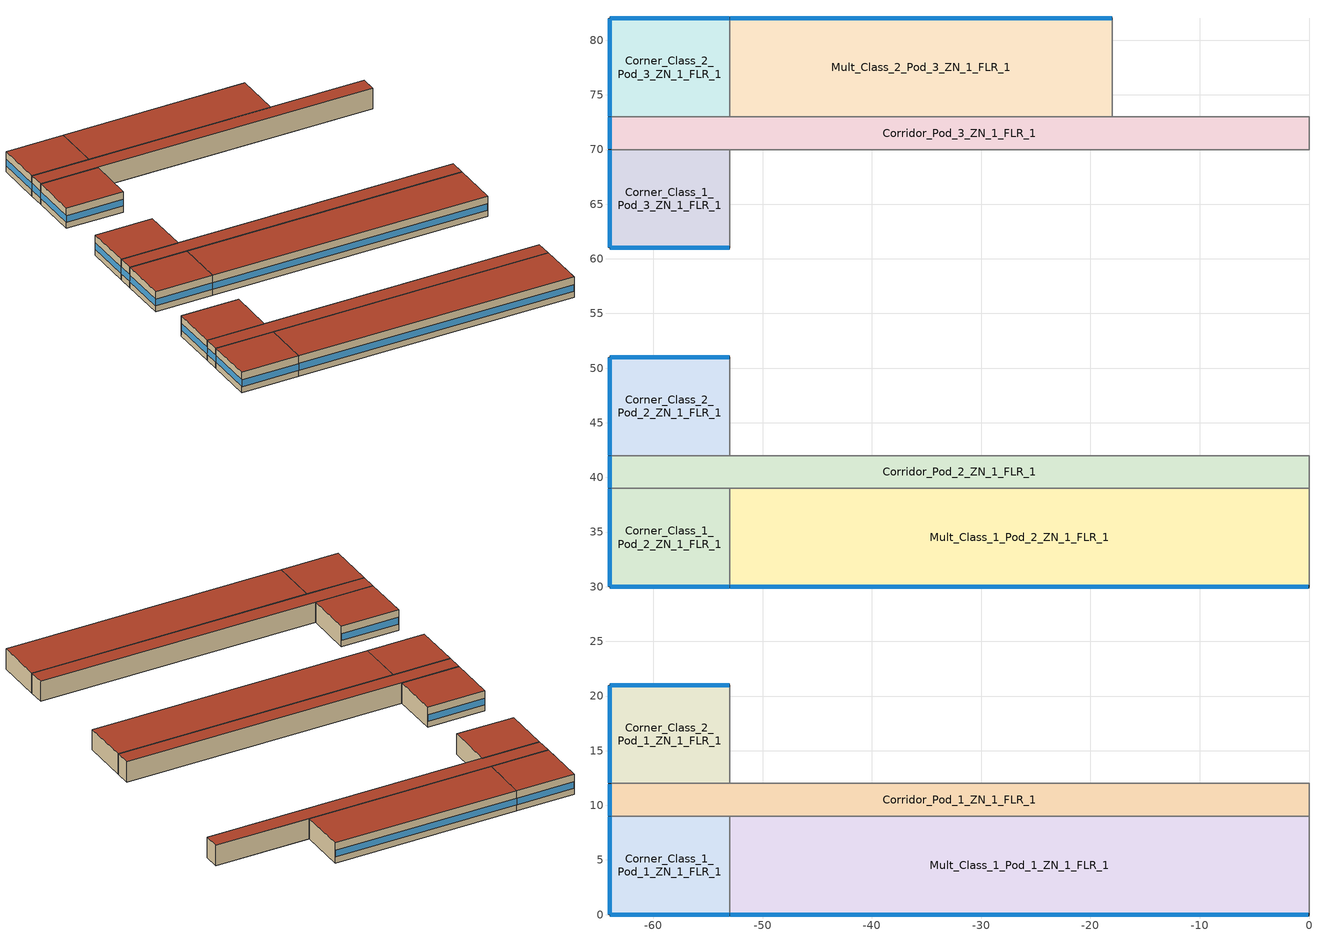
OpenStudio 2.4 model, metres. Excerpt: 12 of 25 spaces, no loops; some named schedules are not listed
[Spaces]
Corridor_Pod_2_ZN_1_FLR_1
 floor ground: 0,42 0,39 -64,39 -64,42 z0
 wall outside: -64,42 -64,39 z0:4
 wall to Corner_Class_2_Pod_2_ZN_1_FLR_1: -53,42 -64,42 z0:4
 wall to Main_Corridor_ZN_1_FLR_1: 0,39 0,42 z0:4
 wall to Mult_Class_1_Pod_2_ZN_1_FLR_1: -53,39 0,39 z0:4
 wall to Corner_Class_1_Pod_2_ZN_1_FLR_1: -64,39 -53,39 z0:4
 wall to Mult_Class_2_Pod_2_ZN_1_FLR_1: 0,42 -53,42 z0:4
 window: -64,41.95 -64,39.05 z1.2:2.55
 roof outside: 0,39 0,42 -64,42 -64,39 z4
Corner_Class_2_Pod_2_ZN_1_FLR_1
 floor ground: -53,51 -53,42 -64,42 -64,51 z0
 wall outside: -53,51 -64,51 -64,42 z0:4
 wall to Mult_Class_2_Pod_2_ZN_1_FLR_1: -53,42 -53,51 z0:4
 window: -53.05,51 -63.95,51 z1.2:2.51; -64,50.95 -64,42.05 z1.2:2.52
 roof outside: -53,42 -53,51 -64,51 -64,42 z4
Corridor_Pod_3_ZN_1_FLR_1
 floor ground: 0,73 0,70 -64,70 -64,73 z0
 wall outside: -64,73 -64,70 z0:4
 wall to Mult_Class_2_Pod_3_ZN_1_FLR_1: -18,73 -53,73 z0:4
 wall to Corner_Class_2_Pod_3_ZN_1_FLR_1: -53,73 -64,73 z0:4
 wall to Computer_Class_ZN_1_FLR_1: 0,73 -18,73 z0:4
 wall to Library_Media_Center_ZN_1_FLR_1: 0,70 0,73 z0:4
 wall to Mult_Class_1_Pod_3_ZN_1_FLR_1: -53,70 0,70 z0:4
 wall to Corner_Class_1_Pod_3_ZN_1_FLR_1: -64,70 -53,70 z0:4
 window: -64,72.95 -64,70.05 z1.2:2.55
 roof outside: 0,70 0,73 -64,73 -64,70 z4
Mult_Class_1_Pod_1_ZN_1_FLR_1
 floor ground: 0,9 0,0 -53,0 -53,9 z0
 wall outside: -53,0 0,0 z0:4
 wall to Lobby_ZN_1_FLR_1: 0,0 0,9 z0:4
 wall to Corridor_Pod_1_ZN_1_FLR_1: 0,9 -53,9 z0:4
 wall to Corner_Class_1_Pod_1_ZN_1_FLR_1: -53,9 -53,0 z0:4
 window: -52.95,0 -0.05,0 z1.2:2.5
 roof outside: 0,0 0,9 -53,9 -53,0 z4
Mult_Class_1_Pod_2_ZN_1_FLR_1
 floor ground: 0,39 0,30 -53,30 -53,39 z0
 wall outside: -53,30 0,30 z0:4
 wall to Corner_Class_1_Pod_2_ZN_1_FLR_1: -53,39 -53,30 z0:4
 wall to Main_Corridor_ZN_1_FLR_1: 0,30 0,39 z0:4
 window: -52.95,30 -0.05,30 z1.2:2.5
 roof outside: 0,30 0,39 -53,39 -53,30 z4
Corner_Class_2_Pod_3_ZN_1_FLR_1
 floor ground: -53,82 -53,73 -64,73 -64,82 z0
 wall outside: -53,82 -64,82 -64,73 z0:4
 wall to Mult_Class_2_Pod_3_ZN_1_FLR_1: -53,73 -53,82 z0:4
 window: -64,81.95 -64,73.05 z1.2:2.52; -53.05,82 -63.95,82 z1.2:2.51
 roof outside: -53,73 -53,82 -64,82 -64,73 z4
Corner_Class_2_Pod_1_ZN_1_FLR_1
 floor ground: -53,21 -53,12 -64,12 -64,21 z0
 wall outside: -53,21 -64,21 -64,12 z0:4
 wall to Mult_Class_2_Pod_1_ZN_1_FLR_1: -53,12 -53,21 z0:4
 wall to Corridor_Pod_1_ZN_1_FLR_1: -64,12 -53,12 z0:4
 window: -53.05,21 -63.95,21 z1.2:2.51; -64,20.95 -64,12.05 z1.2:2.52
 roof outside: -53,12 -53,21 -64,21 -64,12 z4
Corridor_Pod_1_ZN_1_FLR_1
 floor ground: 0,12 0,9 -64,9 -64,12 z0
 wall outside: -64,12 -64,9 z0:4
 wall to Corner_Class_1_Pod_1_ZN_1_FLR_1: -64,9 -53,9 z0:4
 wall to Main_Corridor_ZN_1_FLR_1: 0,9 0,12 z0:4
 wall to Mult_Class_2_Pod_1_ZN_1_FLR_1: 0,12 -53,12 z0:4
 window: -64,11.95 -64,9.05 z1.2:2.55
 roof outside: 0,9 0,12 -64,12 -64,9 z4
Corner_Class_1_Pod_3_ZN_1_FLR_1
 floor ground: -53,70 -53,61 -64,61 -64,70 z0
 wall outside: -64,70 -64,61 -53,61 z0:4
 wall to Mult_Class_1_Pod_3_ZN_1_FLR_1: -53,61 -53,70 z0:4
 window: -64,69.95 -64,61.05 z1.2:2.52; -63.95,61 -53.05,61 z1.2:2.51
 roof outside: -53,61 -53,70 -64,70 -64,61 z4
Mult_Class_2_Pod_3_ZN_1_FLR_1
 floor ground: -18,82 -18,73 -53,73 -53,82 z0
 wall outside: -18,82 -53,82 z0:4
 wall to Computer_Class_ZN_1_FLR_1: -18,73 -18,82 z0:4
 window: -18.05,82 -52.95,82 z1.2:2.5
 roof outside: -18,73 -18,82 -53,82 -53,73 z4
Corner_Class_1_Pod_2_ZN_1_FLR_1
 floor ground: -53,39 -53,30 -64,30 -64,39 z0
 wall outside: -64,39 -64,30 -53,30 z0:4
 window: -64,38.95 -64,30.05 z1.2:2.52; -63.95,30 -53.05,30 z1.2:2.51
 roof outside: -53,30 -53,39 -64,39 -64,30 z4
Corner_Class_1_Pod_1_ZN_1_FLR_1
 floor ground: -53,9 -53,0 -64,0 -64,9 z0
 wall outside: -64,9 -64,0 -53,0 z0:4
 window: -63.95,0 -53.05,0 z1.2:2.51; -64,8.95 -64,0.05 z1.2:2.52
 roof outside: -53,0 -53,9 -64,9 -64,0 z4
[Site]
Edmonton Intl AP_AB_CAN: Latitude {deg}=53.31; Longitude {deg}=-113.579; Time Zone {hr}=-7; Elevation {m}=723.3; Terrain=City
[Building]
-PrimarySchool-NECB HDD Method-CAN_AB_Edmonton.Intl.AP.711230_CWEC2016.epw created: 2018-08-13 19:05:36 +0000: North Axis {deg}=0; Default Construction Set=NECB2015 - PriSchl - WholeBuilding - NECB HDD Method at hdd = 5120.0; Standards Number of Stories=1; Standards Number of Above Ground Stories=1; Standards Building Type=PrimarySchool
[Site:WaterMainsTemperature]
Calculation Method=Correlation; Annual Average Outdoor Air Temperature {C}=2.68333; Maximum Difference In Monthly Average Outdoor Air Temperatures {deltaC}=28.8
[Site:GroundTemperature:BuildingSurface]
19.527, 19.502, 19.536, 19.598, 20.002, 21.64, 22.225, 22.375, 21.449, 20.121, 19.802, 19.633
[ClimateZones]
Climate Zone Institution Name 2=CEC; Climate Zone Document Name 2=California Climate Zone Descriptions; Climate Zone Document Year 2=1995
[SizingPeriod:DesignDay] Barometric Pressure {Pa}=92932; Sky Clearness=0; Rain Indicator=0; Snow Indicator=0; Day of Month=21; Daylight Saving Time Indicator=0; Humidity Indicating Type=Wetbulb; Dry-Bulb Temperature Range Modifier Type=DefaultMultipliers
Name | Maximum Dry-Bulb Temperature {C} | Daily Dry-Bulb Temperature Range {deltaC} | Humidity Indicating Conditions at Maximum Dry-Bulb | Wind Speed {m/s} | Wind Direction {deg} | Month | Day Type | Solar Model Indicator | ASHRAE Taub | ASHRAE Taud
Edmonton Intl AP Ann Htg 99.6% Condns DB | -32.6 | 0 | -32.6 | 2.1 | 180 | 1 | WinterDesignDay | ASHRAEClearSky
Edmonton Intl AP Ann Clg .4% Condns DB=>MWB | 27.8 | 12.5 | 17.9 | 3.8 | 150 | 7 | SummerDesignDay | ASHRAETau | 0.353 | 2.421
[Material:NoMass] Thermal Absorptance=0.9; Solar Absorptance=0.7
Name | Roughness | Thermal Resistance {m2-K/W} | Visible Absorptance
CP02 CARPET PAD | VeryRough | 0.21648 | 0.8
Typical Insulation R-13.06 1 | Smooth | 5.91238 | 0.7
Typical Carpet Pad 1 | Smooth | 0.21648 | 0.8
Typical Insulation R-10.11 1 | Smooth | 4.49096 | 0.7
Typical Insulation R-19.63 1 | Smooth | 6.17282 | 0.7
Typical Carpet Pad 2 | Smooth | 1.25503 | 0.8
Typical Carpet Pad 3 | Smooth | 3.45515 | 0.8
Typical Insulation R-0.58 1 | Smooth | 0.454528 | 0.7
Typical Insulation R-1.15 1 | Smooth | 0.454545 | 0.7
[Material]
Name | Roughness | Thickness {m} | Conductivity {W/m-K} | Density {kg/m3} | Specific Heat {J/kg-K} | Thermal Absorptance | Solar Absorptance | Visible Absorptance
100mm Normalweight concrete floor | MediumSmooth | 0.1016 | 2.31 | 2322 | 832
G01 13mm gypsum board | Smooth | 0.0127 | 0.16 | 800 | 1090 | 0.9 | 0.7 | 0.5
G05 25mm wood | MediumSmooth | 0.0254 | 0.15 | 608 | 1630 | 0.9 | 0.5 | 0.5
4 in. Normalweight Concrete Floor 1 | MediumRough | 0.1016 | 2.31 | 2322 | 832 | 0.9 | 0.7 | 0.7
1IN Stucco 1 | Smooth | 0.0253 | 0.6918 | 1858 | 837 | 0.9 | 0.7 | 0.92
8IN CONCRETE HW RefBldg 1 | Rough | 0.2032 | 1.311 | 2240 | 836.8 | 0.9 | 0.7 | 0.7
1/2IN Gypsum 1 | Smooth | 0.0127 | 0.16 | 784.9 | 830 | 0.9 | 0.4 | 0.4
Metal Roof Surface 1; F08 Metal surface 1 | Smooth | 0.0008 | 45.28 | 7824 | 500 | 0.9 | 0.7 | 0.7
6 in. Normalweight Concrete Floor 1; 6 in. Normalweight Concrete Floor 2 | MediumRough | 0.1524 | 2.31 | 2322 | 832 | 0.9 | 0.7 | 0.7
[Construction]
Typical Interior Floor: 100mm Normalweight concrete floor, CP02 CARPET PAD
Typical Interior Wall: G01 13mm gypsum board, G01 13mm gypsum board
Typical Interior Ceiling: CP02 CARPET PAD, 100mm Normalweight concrete floor
Typical Interior Window: Clear 3mm
Typical Interior Door; Typical Interior Partition: G05 25mm wood
Customized opaque construction Typical Insulated Exterior Mass Floor R-15.63 to conductance of 0.162: Typical Insulation R-13.06 1, 4 in. Normalweight Concrete Floor 1, Typical Carpet Pad 1
Customized opaque construction Typical Insulated Exterior Mass Wall R-12.5 to conductance of 0.21: 1IN Stucco 1, 8IN CONCRETE HW RefBldg 1, Typical Insulation R-10.11 1, 1/2IN Gypsum 1
Customized opaque construction Typical Insulated Metal Building Roof R-20.41 to conductance of 0.162: Metal Roof Surface 1, Typical Insulation R-19.63 1
Customized opaque construction Typical Insulated Carpeted 6in Slab Floor to conductance of 0.757: 6 in. Normalweight Concrete Floor 1, Typical Carpet Pad 2
Customized opaque construction Typical Insulated Carpeted 6in Slab Floor to conductance of 0.284: 6 in. Normalweight Concrete Floor 2, Typical Carpet Pad 3
Customized Fenestration: cond=0.220 tvis=0.220 tsol=0.232: Customized Fenestration:: cond=0.220 tvis=0.220 tsol=0.232
Customized opaque construction Typical Insulated Metal Door R-1.43 to conductance of 2.2: F08 Metal surface 1, Typical Insulation R-0.58 1
Customized Fenestration: cond=0.220 tvis=0.441 tsol=0.279: Customized Fenestration:: cond=0.220 tvis=0.441 tsol=0.279
Customized opaque construction Typical Overhead Door R-2.0 to conductance of 2.2: Typical Insulation R-1.15 1
Customized Fenestration: cond=0.220 tvis=0.294 tsol=0.332: Customized Fenestration:: cond=0.220 tvis=0.294 tsol=0.332
Customized Fenestration: cond=0.220 tvis=0.898 tsol=0.837: Customized Fenestration:: cond=0.220 tvis=0.898 tsol=0.837
[DefaultConstructionSet]
NECB2015 - PriSchl - WholeBuilding - NECB HDD Method at hdd = 5120.0: Default Exterior Surface Constructions=NECB2015 - PriSchl - WholeBuilding - NECB HDD Method at hdd = 5120.0; Default Interior Surface Constructions=Default Surface Constructions 2; Default Ground Contact Surface Constructions=NECB2015 - PriSchl - WholeBuilding - NECB HDD Method at hdd = 5120.0 1; Default Exterior SubSurface Constructions=NECB2015 - PriSchl - WholeBuilding - NECB HDD Method at hdd = 5120.0; Default Interior SubSurface Constructions=Default Sub Surface Constructions 2; Interior Partition Construction=Typical Interior Partition
[DefaultSurfaceConstructions]
Name | Floor Construction | Wall Construction | Roof Ceiling Construction
Default Surface Constructions 2 | Typical Interior Floor | Typical Interior Wall | Typical Interior Ceiling
NECB2015 - PriSchl - WholeBuilding - NECB HDD Method at hdd = 5120.0 | Customized opaque construction Typical Insulated Exterior Mass Floor R-15.63 to conductance of 0.162 | Customized opaque construction Typical Insulated Exterior Mass Wall R-12.5 to conductance of 0.21 | Customized opaque construction Typical Insulated Metal Building Roof R-20.41 to conductance of 0.162
NECB2015 - PriSchl - WholeBuilding - NECB HDD Method at hdd = 5120.0 1 | Customized opaque construction Typical Insulated Carpeted 6in Slab Floor to conductance of 0.757 | Customized opaque construction Typical Insulated Carpeted 6in Slab Floor to conductance of 0.284 | Customized opaque construction Typical Insulated Carpeted 6in Slab Floor to conductance of 0.284
[DefaultSubSurfaceConstructions]
Name | Fixed Window Construction | Operable Window Construction | Door Construction | Glass Door Construction | Overhead Door Construction | Skylight Construction | Tubular Daylight Dome Construction | Tubular Daylight Diffuser Construction
Default Sub Surface Constructions 2 | Typical Interior Window | Typical Interior Window | Typical Interior Door
NECB2015 - PriSchl - WholeBuilding - NECB HDD Method at hdd = 5120.0 | Customized Fenestration: cond=0.220 tvis=0.220 tsol=0.232 | Customized Fenestration: cond=0.220 tvis=0.220 tsol=0.232 | Customized opaque construction Typical Insulated Metal Door R-1.43 to conductance of 2.2 | Customized Fenestration: cond=0.220 tvis=0.441 tsol=0.279 | Customized opaque construction Typical Overhead Door R-2.0 to conductance of 2.2 | Customized Fenestration: cond=0.220 tvis=0.294 tsol=0.332 | Customized Fenestration: cond=0.220 tvis=0.898 tsol=0.837 | Customized Fenestration: cond=0.220 tvis=0.898 tsol=0.837
[WindowMaterial:Glazing]
Clear 3mm: Optical Data Type=SpectralAverage; Thickness {m}=0.003; Solar Transmittance at Normal Incidence=0.837; Front Side Solar Reflectance at Normal Incidence=0.075; Back Side Solar Reflectance at Normal Incidence=0.075; Visible Transmittance at Normal Incidence=0.898; Front Side Visible Reflectance at Normal Incidence=0.081; Back Side Visible Reflectance at Normal Incidence=0.081; Infrared Transmittance at Normal Incidence=0; Front Side Infrared Hemispherical Emissivity=0.84; Back Side Infrared Hemispherical Emissivity=0.84; Conductivity {W/m-K}=0.9; Dirt Correction Factor for Solar and Visible Transmittance=1; Solar Diffusing=No
[WindowMaterial:SimpleGlazingSystem] U-Factor {W/m2-K}=2.2; Solar Heat Gain Coefficient=0.6; Visible Transmittance=0.21
Customized Fenestration:: cond=0.220 tvis=0.220 tsol=0.232; Customized Fenestration:: cond=0.220 tvis=0.441 tsol=0.279; Customized Fenestration:: cond=0.220 tvis=0.294 tsol=0.332; Customized Fenestration:: cond=0.220 tvis=0.898 tsol=0.837
[Space] Building Story=Building Story 1; Part of Total Floor Area=Yes
Name | Space Type | Thermal Zone
Corner_Class_2_Pod_3_ZN_1_FLR_1 | Space Function Classroom/Lecture hall/Training room other | Sp-Corner_Class_2_Pod_3_ZN_1_FLR_1 Sys-3 Flr-1 Sch-D HPlcmt-north ZN
Corridor_Pod_2_ZN_1_FLR_1 | Space Function Corridor/Transition area other-sch-D | Sp-Corridor_Pod_2_ZN_1_FLR_1 Sys-3 Flr-1 Sch-D HPlcmt-west ZN
Corridor_Pod_1_ZN_1_FLR_1 | Space Function Corridor/Transition area other-sch-D | Sp-Corridor_Pod_1_ZN_1_FLR_1 Sys-3 Flr-1 Sch-D HPlcmt-west ZN
Mult_Class_1_Pod_2_ZN_1_FLR_1 | Space Function Classroom/Lecture hall/Training room other | Sp-Mult_Class_1_Pod_2_ZN_1_FLR_1 Sys-3 Flr-1 Sch-D HPlcmt-south ZN
Corner_Class_2_Pod_2_ZN_1_FLR_1 | Space Function Classroom/Lecture hall/Training room other | Sp-Corner_Class_2_Pod_2_ZN_1_FLR_1 Sys-3 Flr-1 Sch-D HPlcmt-north ZN
Mult_Class_1_Pod_1_ZN_1_FLR_1 | Space Function Classroom/Lecture hall/Training room other | Sp-Mult_Class_1_Pod_1_ZN_1_FLR_1 Sys-3 Flr-1 Sch-D HPlcmt-south ZN
Corner_Class_1_Pod_1_ZN_1_FLR_1 | Space Function Classroom/Lecture hall/Training room other | Sp-Corner_Class_1_Pod_1_ZN_1_FLR_1 Sys-3 Flr-1 Sch-D HPlcmt-south ZN
Corridor_Pod_3_ZN_1_FLR_1 | Space Function Corridor/Transition area other-sch-D | Sp-Corridor_Pod_3_ZN_1_FLR_1 Sys-3 Flr-1 Sch-D HPlcmt-west ZN
Corner_Class_2_Pod_1_ZN_1_FLR_1 | Space Function Classroom/Lecture hall/Training room other | Sp-Corner_Class_2_Pod_1_ZN_1_FLR_1 Sys-3 Flr-1 Sch-D HPlcmt-north ZN
Corner_Class_1_Pod_3_ZN_1_FLR_1 | Space Function Classroom/Lecture hall/Training room other | Sp-Corner_Class_1_Pod_3_ZN_1_FLR_1 Sys-3 Flr-1 Sch-D HPlcmt-south ZN
Corner_Class_1_Pod_2_ZN_1_FLR_1 | Space Function Classroom/Lecture hall/Training room other | Sp-Corner_Class_1_Pod_2_ZN_1_FLR_1 Sys-3 Flr-1 Sch-D HPlcmt-south ZN
Mult_Class_2_Pod_3_ZN_1_FLR_1 | Space Function Classroom/Lecture hall/Training room other | Sp-Mult_Class_2_Pod_3_ZN_1_FLR_1 Sys-3 Flr-1 Sch-D HPlcmt-north ZN
[BuildingStory]
Building Story 1: Nominal Z Coordinate {m}=0
[SpaceType] Standards Building Type=Space Function
Name | Default Schedule Set | Design Specification Outdoor Air Object | Standards Space Type
Space Function Classroom/Lecture hall/Training room other | Space Function Classroom/Lecture hall/Training room other Schedule Set | Space Function Classroom/Lecture hall/Training room other Ventilation | Classroom/Lecture hall/Training room other
Space Function Corridor/Transition area other-sch-D | Space Function Corridor/Transition area other-sch-D Schedule Set | Space Function Corridor/Transition area other-sch-D Ventilation | Corridor/Transition area other-sch-D
[People:Definition]
Space Function Classroom/Lecture hall/Training room other People Definition: Number of People Calculation Method=People/Area; People per Space Floor Area {person/m2}=0.133382; Fraction Radiant=0.3
[People] Work Efficiency Schedule=Work Efficiency Schedule; Clothing Insulation Schedule=Clothing Schedule; Air Velocity Schedule=Air Velocity Schedule; Multiplier=1
Name | People Definition | Space or SpaceType
Space Function Classroom/Lecture hall/Training room other People | Space Function Classroom/Lecture hall/Training room other People Definition | Space Function Classroom/Lecture hall/Training room other
Space Function Corridor/Transition area other-sch-D People | Space Function Corridor/Transition area other-sch-D People Definition | Space Function Corridor/Transition area other-sch-D
[Lights] Fraction Replaceable=1
Name | Lights Definition | Space or SpaceType
Space Function Classroom/Lecture hall/Training room other Lights | Space Function Classroom/Lecture hall/Training room other Lights Definition | Space Function Classroom/Lecture hall/Training room other
Space Function Corridor/Transition area other-sch-D Lights | Space Function Corridor/Transition area other-sch-D Lights Definition | Space Function Corridor/Transition area other-sch-D
[ElectricEquipment]
Space Function Classroom/Lecture hall/Training room other Elec Equip: Electric Equipment Definition=Space Function Classroom/Lecture hall/Training room other Elec Equip Definition; Space or SpaceType=Space Function Classroom/Lecture hall/Training room other
[DesignSpecification:OutdoorAir] Outdoor Air Method=Sum; Outdoor Air Flow per Person {m3/s-person}=0; Outdoor Air Flow Rate {m3/s}=0; Outdoor Air Flow Air Changes per Hour {1/hr}=0
Name | Outdoor Air Flow per Floor Area {m3/s-m2}
Space Function Classroom/Lecture hall/Training room other Ventilation | 0.00278384
Space Function Corridor/Transition area other-sch-D Ventilation | 0.0003048
[DefaultScheduleSet] Number of People Schedule=NECB-D-Occupancy; People Activity Level Schedule=NECB-Activity; Lighting Schedule=NECB-D-Lighting; Electric Equipment Schedule=NECB-D-Electric-Equipment; Infiltration Schedule=Always On
Space Function Classroom/Lecture hall/Training room other Schedule Set; Space Function Corridor/Transition area other-sch-D Schedule Set
[ThermostatSetpoint:DualSetpoint] Heating Setpoint Temperature Schedule=NECB-D-Thermostat Setpoint-Heating; Cooling Setpoint Temperature Schedule=NECB-D-Thermostat Setpoint-Cooling
Space Function Classroom/Lecture hall/Training room other Thermostat 15; Space Function Classroom/Lecture hall/Training room other Thermostat 16; Space Function Classroom/Lecture hall/Training room other Thermostat 17; Space Function Classroom/Lecture hall/Training room other Thermostat 20; Space Function Corridor/Transition area other-sch-D Thermostat 5; Space Function Corridor/Transition area other-sch-D Thermostat 6; Space Function Corridor/Transition area other-sch-D Thermostat 7; Space Function Classroom/Lecture hall/Training room other Thermostat 21; Space Function Classroom/Lecture hall/Training room other Thermostat 22; Space Function Classroom/Lecture hall/Training room other Thermostat 23; Space Function Classroom/Lecture hall/Training room other Thermostat 24; Space Function Classroom/Lecture hall/Training room other Thermostat 25
[SpaceInfiltration:DesignFlowRate] Schedule=Always On Discrete; Design Flow Rate Calculation Method=Flow/ExteriorArea; Flow per Exterior Surface Area {m3/s-m2}=0.00025; Constant Term Coefficient=0; Temperature Term Coefficient=0; Velocity Term Coefficient=0.224; Velocity Squared Term Coefficient=0
Name | Space or SpaceType
Corner_Class_1_Pod_1_ZN_1_FLR_1 Infiltration | Corner_Class_1_Pod_1_ZN_1_FLR_1
Corner_Class_1_Pod_2_ZN_1_FLR_1 Infiltration | Corner_Class_1_Pod_2_ZN_1_FLR_1
Corner_Class_1_Pod_3_ZN_1_FLR_1 Infiltration | Corner_Class_1_Pod_3_ZN_1_FLR_1
Corner_Class_2_Pod_1_ZN_1_FLR_1 Infiltration | Corner_Class_2_Pod_1_ZN_1_FLR_1
Corner_Class_2_Pod_2_ZN_1_FLR_1 Infiltration | Corner_Class_2_Pod_2_ZN_1_FLR_1
Corner_Class_2_Pod_3_ZN_1_FLR_1 Infiltration | Corner_Class_2_Pod_3_ZN_1_FLR_1
Corridor_Pod_1_ZN_1_FLR_1 Infiltration | Corridor_Pod_1_ZN_1_FLR_1
Corridor_Pod_2_ZN_1_FLR_1 Infiltration | Corridor_Pod_2_ZN_1_FLR_1
Corridor_Pod_3_ZN_1_FLR_1 Infiltration | Corridor_Pod_3_ZN_1_FLR_1
Mult_Class_1_Pod_1_ZN_1_FLR_1 Infiltration | Mult_Class_1_Pod_1_ZN_1_FLR_1
Mult_Class_1_Pod_2_ZN_1_FLR_1 Infiltration | Mult_Class_1_Pod_2_ZN_1_FLR_1
Mult_Class_2_Pod_3_ZN_1_FLR_1 Infiltration | Mult_Class_2_Pod_3_ZN_1_FLR_1
[ThermalZone] Use Ideal Air Loads=No
Name | Thermostat
Sp-Corner_Class_2_Pod_1_ZN_1_FLR_1 Sys-3 Flr-1 Sch-D HPlcmt-north ZN | Space Function Classroom/Lecture hall/Training room other Thermostat 15
Sp-Corner_Class_2_Pod_2_ZN_1_FLR_1 Sys-3 Flr-1 Sch-D HPlcmt-north ZN | Space Function Classroom/Lecture hall/Training room other Thermostat 16
Sp-Corner_Class_2_Pod_3_ZN_1_FLR_1 Sys-3 Flr-1 Sch-D HPlcmt-north ZN | Space Function Classroom/Lecture hall/Training room other Thermostat 17
Sp-Mult_Class_2_Pod_3_ZN_1_FLR_1 Sys-3 Flr-1 Sch-D HPlcmt-north ZN | Space Function Classroom/Lecture hall/Training room other Thermostat 20
Sp-Corridor_Pod_1_ZN_1_FLR_1 Sys-3 Flr-1 Sch-D HPlcmt-west ZN | Space Function Corridor/Transition area other-sch-D Thermostat 5
Sp-Corridor_Pod_2_ZN_1_FLR_1 Sys-3 Flr-1 Sch-D HPlcmt-west ZN | Space Function Corridor/Transition area other-sch-D Thermostat 6
Sp-Corridor_Pod_3_ZN_1_FLR_1 Sys-3 Flr-1 Sch-D HPlcmt-west ZN | Space Function Corridor/Transition area other-sch-D Thermostat 7
Sp-Corner_Class_1_Pod_1_ZN_1_FLR_1 Sys-3 Flr-1 Sch-D HPlcmt-south ZN | Space Function Classroom/Lecture hall/Training room other Thermostat 21
Sp-Corner_Class_1_Pod_2_ZN_1_FLR_1 Sys-3 Flr-1 Sch-D HPlcmt-south ZN | Space Function Classroom/Lecture hall/Training room other Thermostat 22
Sp-Corner_Class_1_Pod_3_ZN_1_FLR_1 Sys-3 Flr-1 Sch-D HPlcmt-south ZN | Space Function Classroom/Lecture hall/Training room other Thermostat 23
Sp-Mult_Class_1_Pod_1_ZN_1_FLR_1 Sys-3 Flr-1 Sch-D HPlcmt-south ZN | Space Function Classroom/Lecture hall/Training room other Thermostat 24
Sp-Mult_Class_1_Pod_2_ZN_1_FLR_1 Sys-3 Flr-1 Sch-D HPlcmt-south ZN | Space Function Classroom/Lecture hall/Training room other Thermostat 25
